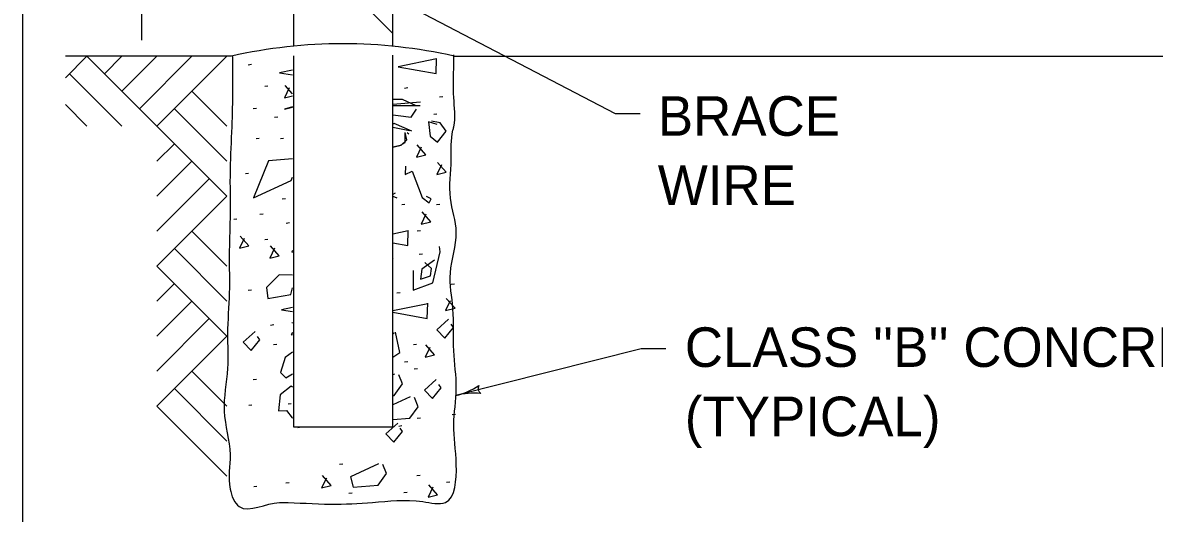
# Model space of a CAD drawing. Extents: x 997.6 to 1036.8, y 998.9 to 1022.9.
# Drawn here: x 1007 to 1012.72, y 1006.44 to 1008.92 of the extents above; entities that cross this region are included whole.
import ezdxf

# ---------------------------------------------------------------- set-up
doc = ezdxf.new("R2010")
doc.units = 0
for name, color, linetype in [('Level 1', 7, 'Continuous'), ('Level 10', 7, 'Continuous'), ('Level 11', 7, 'Continuous')]:
    doc.layers.add(name, color=color, linetype=linetype)

msp = doc.modelspace()

# ---------------------------------------------------------------- linework, layer by layer
at = {"layer": 'Level 1'}
for p, q in [((1008.8714, 1008.797), (1008.8714, 1012.1218)), ((1008.3714, 1008.7975), (1008.3714, 1011.1218)), ((1007.601, 1010.1323), (1008.869, 1008.8643)), ((1007.601, 1010.0771), (1007.601, 1008.8271)), ((1009.9981, 1008.4557), (1008.5563, 1009.2065)), ((1008.0563, 1008.7469), (1007.2163, 1008.7469)), ((1007.3253, 1008.7464), (1007.2163, 1008.6374)), ((1007.6788, 1008.3928), (1007.3253, 1008.7464)), ((1007.5021, 1008.7464), (1007.4137, 1008.658)), ((1007.6789, 1008.7464), (1007.5021, 1008.5696)), ((1007.8556, 1008.7464), (1007.5904, 1008.4813)), ((1007.6788, 1008.3928), (1008.0324, 1008.7464)), ((1008.0324, 1008.7464), (1007.6788, 1008.3928)), ((1008.3714, 1006.8715), (1008.3714, 1008.7493)), ((1008.8714, 1006.8715), (1008.8714, 1008.7524)), ((1009.1799, 1008.7469), (1016.3705, 1008.7469)), ((1007.5019, 1008.3928), (1007.2368, 1008.658)), ((1008.0324, 1008.3928), (1007.8556, 1008.5696)), ((1007.3253, 1008.3928), (1007.2163, 1008.5019)), ((1008.0324, 1008.2161), (1007.7673, 1008.4813)), ((1010.1231, 1008.4557), (1009.9981, 1008.4557)), ((1008.0324, 1008.0393), (1007.6788, 1008.3928)), ((1007.6788, 1008.216), (1007.7673, 1008.3044)), ((1007.6788, 1008.0393), (1007.8557, 1008.216)), ((1007.6788, 1007.8626), (1007.944, 1008.1277)), ((1007.6788, 1007.6857), (1008.0324, 1008.0393)), ((1008.0324, 1007.6856), (1007.8556, 1007.8624)), ((1008.0324, 1007.5089), (1007.7673, 1007.7741)), ((1008.0324, 1007.3321), (1007.6788, 1007.6857)), ((1007.6788, 1007.5088), (1007.7673, 1007.5973)), ((1007.6788, 1007.332), (1007.8557, 1007.5088)), ((1007.6788, 1007.1554), (1007.944, 1007.4205)), ((1007.6788, 1006.9785), (1008.0324, 1007.3321)), ((1010.1272, 1007.2683), (1009.1902, 1007.0318)), ((1010.2522, 1007.2683), (1010.1272, 1007.2683)), ((1008.0324, 1006.9784), (1007.8556, 1007.1553)), ((1008.0324, 1006.8018), (1007.7673, 1007.0669)), ((1008.0324, 1006.6249), (1007.6788, 1006.9785)), ((1008.8714, 1006.8715), (1008.3714, 1006.8715)), ((1008.8635, 1006.8723), (1008.8635, 1006.8702))]:
    msp.add_line(p, q, dxfattribs=at)
for points in [[(1008.1572, 1008.704), (1008.1412, 1008.702)], [(1009.0923, 1008.7328), (1008.8983, 1008.6928), (1009.0903, 1008.6588), (1009.0923, 1008.7348)], [(1008.3637, 1008.6766), (1008.2995, 1008.6634), (1008.3637, 1008.652)], [(1008.2406, 1008.596), (1008.2246, 1008.594)], [(1008.3473, 1008.586), (1008.3233, 1008.536), (1008.3637, 1008.5461)], [(1008.3637, 1008.5567), (1008.3273, 1008.598)], [(1008.8738, 1008.6156), (1008.8711, 1008.6153)], [(1008.9474, 1008.5862), (1008.9314, 1008.5842)], [(1008.99, 1008.4963), (1008.92, 1008.5283), (1008.8711, 1008.5283)], [(1009.1242, 1008.542), (1009.1082, 1008.54)], [(1008.1817, 1008.4831), (1008.1657, 1008.4811)], [(1008.3637, 1008.4902), (1008.3238, 1008.4783), (1008.3637, 1008.4893)], [(1009.012, 1008.5143), (1008.8711, 1008.5024)], [(1008.8711, 1008.4983), (1009.01, 1008.4983)], [(1008.8711, 1008.4497), (1008.898, 1008.4463), (1008.964, 1008.4383), (1008.992, 1008.4783)], [(1008.2897, 1008.4389), (1008.2737, 1008.4369)], [(1009.096, 1008.4023), (1009.052, 1008.4143), (1009.06, 1008.3423), (1009.098, 1008.3123), (1009.142, 1008.3683), (1009.112, 1008.4103), (1009.068, 1008.4183)], [(1009.0948, 1008.4536), (1009.0787, 1008.4516)], [(1008.968, 1008.3683), (1008.878, 1008.4063), (1008.8711, 1008.4033)], [(1008.956, 1008.3703), (1008.8711, 1008.3863)], [(1008.8711, 1008.2873), (1008.914, 1008.2963), (1008.942, 1008.3243), (1008.934, 1008.3603)], [(1008.8711, 1008.2892), (1008.91, 1008.2963), (1008.934, 1008.3103), (1008.934, 1008.3603)], [(1008.944, 1008.3603), (1008.952, 1008.3543)], [(1008.1964, 1008.3309), (1008.1804, 1008.3289)], [(1008.3192, 1008.3309), (1008.3031, 1008.3289)], [(1009.0149, 1008.2866), (1008.9909, 1008.2366), (1009.039, 1008.2486), (1008.9949, 1008.2986)], [(1008.3637, 1008.2283), (1008.2438, 1008.2183), (1008.1678, 1008.0302), (1008.3578, 1008.1183), (1008.3637, 1008.1362)], [(1008.936, 1008.1903), (1008.934, 1008.1483), (1008.97, 1008.1663), (1009.02, 1008.0322), (1009.056, 1008.0062), (1009.066, 1008.0262), (1009.042, 1008.0382)], [(1009.118, 1008.1983), (1009.094, 1008.1483), (1009.142, 1008.1603), (1009.098, 1008.2103)], [(1008.1424, 1008.1542), (1008.1264, 1008.1522)], [(1008.329, 1008.0266), (1008.3129, 1008.0246)], [(1008.884, 1008.0542), (1008.8711, 1008.0486)], [(1008.8711, 1008.0388), (1008.892, 1008.0302)], [(1008.9328, 1007.9971), (1008.9168, 1007.9951)], [(1009.0395, 1007.9478), (1009.0155, 1007.8978), (1009.0635, 1007.9098), (1009.0195, 1007.9598)], [(1009.1094, 1007.9971), (1009.0934, 1007.9951)], [(1008.0835, 1007.9235), (1008.0674, 1007.9215)], [(1008.216, 1007.9481), (1008.2, 1007.9461)], [(1008.3486, 1007.9038), (1008.3326, 1007.9018)], [(1008.8711, 1007.8037), (1008.948, 1007.7901), (1008.95, 1007.8661)], [(1008.95, 1007.8641), (1008.8711, 1007.8478)], [(1009.0113, 1007.8646), (1008.9953, 1007.8626)], [(1008.1202, 1007.8259), (1008.0962, 1007.7759), (1008.1443, 1007.7879), (1008.1002, 1007.8379)], [(1008.2406, 1007.8204), (1008.2246, 1007.8184)], [(1008.2738, 1007.7761), (1008.2497, 1007.7261), (1008.2978, 1007.7381), (1008.2537, 1007.7881)], [(1008.974, 1007.6641), (1008.974, 1007.5641), (1009.074, 1007.6021), (1009.112, 1007.7581), (1009.108, 1007.7842)], [(1008.3637, 1007.7653), (1008.3618, 1007.7561), (1008.3637, 1007.7561)], [(1008.8738, 1007.7272), (1008.8711, 1007.7268)], [(1009.0211, 1007.7468), (1009.005, 1007.7448)], [(1009.082, 1007.7161), (1009.018, 1007.6701), (1009.012, 1007.6201), (1009.062, 1007.6361), (1009.068, 1007.6741), (1009.034, 1007.7041)], [(1008.3637, 1007.6403), (1008.2978, 1007.6421), (1008.2338, 1007.5781), (1008.2398, 1007.5221), (1008.3558, 1007.5421), (1008.3637, 1007.5763)], [(1008.1572, 1007.5652), (1008.1412, 1007.5632)], [(1009.183, 1007.5946), (1009.167, 1007.5926)], [(1008.8711, 1007.4528), (1009.0463, 1007.4218), (1009.0483, 1007.4979)], [(1008.9082, 1007.5504), (1008.8922, 1007.5484)], [(1009.1622, 1007.5111), (1009.1382, 1007.4611), (1009.1863, 1007.4731), (1009.1422, 1007.5231)], [(1008.3637, 1007.4769), (1008.3093, 1007.4658), (1008.3637, 1007.4561)], [(1009.0483, 1007.4959), (1008.8711, 1007.4593)], [(1008.27, 1007.3884), (1008.254, 1007.3864)], [(1008.3637, 1007.3981), (1008.3618, 1007.4003)], [(1009.154, 1007.4181), (1009.094, 1007.3641), (1009.134, 1007.3221), (1009.178, 1007.3761), (1009.166, 1007.3921)], [(1008.1756, 1007.3558), (1008.1156, 1007.3018), (1008.1556, 1007.2598), (1008.1996, 1007.3138), (1008.1876, 1007.3298)], [(1008.3637, 1007.3506), (1008.3578, 1007.3383), (1008.3637, 1007.3398)], [(1008.8711, 1007.2251), (1008.908, 1007.2486), (1008.886, 1007.3526)], [(1008.878, 1007.3466), (1008.8711, 1007.3414)], [(1008.2848, 1007.2903), (1008.2688, 1007.2883)], [(1008.9916, 1007.2903), (1008.9756, 1007.2883)], [(1009.0591, 1007.2754), (1009.0351, 1007.2254), (1009.0831, 1007.2374), (1009.0391, 1007.2874)], [(1008.3637, 1007.2519), (1008.3272, 1007.2249), (1008.3032, 1007.1488), (1008.3312, 1007.1208), (1008.3637, 1007.1414)], [(1008.9474, 1007.2019), (1008.9314, 1007.1999)], [(1008.9965, 1007.1676), (1008.9805, 1007.1656)], [(1008.1817, 1007.1136), (1008.1657, 1007.1116)], [(1008.8807, 1007.1405), (1008.8711, 1007.136)], [(1008.8711, 1007.0318), (1008.8787, 1007.0325), (1008.9207, 1007.0905), (1008.9027, 1007.1365)], [(1009.0918, 1007.1133), (1009.0318, 1007.0593), (1009.0718, 1007.0173), (1009.1158, 1007.0713), (1009.1038, 1007.0873)], [(1008.3637, 1007.074), (1008.3575, 1007.0798), (1008.3015, 1007.0358), (1008.2935, 1006.9538), (1008.3335, 1006.9558), (1008.3635, 1006.9198), (1008.3637, 1006.9198)], [(1008.1593, 1006.9833), (1008.1433, 1006.9813)], [(1008.3584, 1006.9908), (1008.3424, 1006.9888)], [(1008.9594, 1007.0254), (1008.8711, 1006.9843)], [(1008.8711, 1006.9105), (1008.9574, 1006.9174), (1008.9994, 1006.9754), (1008.9814, 1007.0214)], [(1009.188, 1006.9368), (1009.172, 1006.9348)], [(1008.4081, 1006.8715), (1008.3921, 1006.8695)], [(1008.897, 1006.8925), (1008.837, 1006.8385), (1008.877, 1006.7965), (1008.921, 1006.8505), (1008.909, 1006.8665)], [(1008.918, 1006.878), (1008.902, 1006.876)], [(1009.0113, 1006.9173), (1008.9953, 1006.9153)], [(1008.6183, 1006.6848), (1008.6023, 1006.6828)], [(1008.799, 1006.6876), (1008.657, 1006.6216), (1008.671, 1006.5696), (1008.797, 1006.5796), (1008.839, 1006.6376), (1008.821, 1006.6836)], [(1008.3474, 1006.5908), (1008.3314, 1006.5888)], [(1008.536, 1006.6151), (1008.512, 1006.5651), (1008.56, 1006.5771), (1008.516, 1006.6271)], [(1009.0095, 1006.6284), (1008.9935, 1006.6264)], [(1009.074, 1006.5688), (1009.05, 1006.5188), (1009.098, 1006.5308), (1009.054, 1006.5808)], [(1009.16, 1006.5945), (1009.144, 1006.5925)], [(1008.1843, 1006.572), (1008.1683, 1006.57)], [(1008.6659, 1006.5381), (1008.6499, 1006.5361)], [(1008.9443, 1006.5418), (1008.9283, 1006.5398)]]:
    msp.add_lwpolyline(points, dxfattribs=at)
for centre, radius, start, end in [((1008.6188, 1006.247), 2.5625, 77.3196, 102.6804), ((1009.0945, 1007.4108), 0.3909, 284.1657, 302.8344), ((1009.2858, 1006.6527), 0.3909, 85.5128, 104.1595), ((1009.3343, 1007.0681), 0.0313, 152.9403, 235.057), ((1009.0945, 1007.4108), 0.3909, 284.1534, 284.1657)]:
    msp.add_arc(centre, radius, start, end, dxfattribs=at)
msp.add_spline([(1008.0615, 1008.7453), (1008.0615, 1008.7198), (1008.0615, 1008.5801), (1008.0573, 1008.3895), (1008.0489, 1008.1733), (1008.0489, 1007.9278), (1008.0447, 1007.7413), (1008.0447, 1007.5508), (1008.0362, 1007.3431), (1008.0362, 1007.1695), (1008.0192, 1006.9533), (1008.0489, 1006.7331), (1008.0489, 1006.5595), (1008.0954, 1006.4705), (1008.2988, 1006.4918), (1008.3115, 1006.4918), (1008.5573, 1006.4833), (1008.769, 1006.4918), (1009.0232, 1006.4958), (1009.1375, 1006.4918), (1009.1927, 1006.6823), (1009.1799, 1006.8856), (1009.1927, 1007.0678), (1009.1799, 1007.2583), (1009.1757, 1007.4703), (1009.163, 1007.6523), (1009.1927, 1007.8558), (1009.163, 1008.0293), (1009.1673, 1008.2243), (1009.1757, 1008.3726), (1009.1799, 1008.3895), (1009.1799, 1008.5378), (1009.1799, 1008.703), (1009.1799, 1008.7453), (1009.1799, 1008.7538)], degree=3, dxfattribs=at)
at = {"layer": 'Level 10'}
msp.add_line((1007, 1021.5), (1007, 1000.5), dxfattribs=at)
at = {"layer": 'Level 11'}
msp.add_lwpolyline([(1007, 1000.5), (1035.5, 1000.5), (1035.5, 1021.5), (1007, 1021.5)], close=True, dxfattribs=at)

# ---------------------------------------------------------------- texts
at = {"layer": 'Level 1'}
for s, p in [('BRACE', (1010.2118, 1008.3445)), ('WIRE', (1010.2118, 1007.9945)), ("CLASS ''B'' CONCRETE", (1010.3483, 1007.1764)), ('(TYPICAL)', (1010.3483, 1006.8264))]:
    msp.add_text(s, height=0.2, dxfattribs=at).set_placement(p)

doc.saveas('drawing.dxf')
